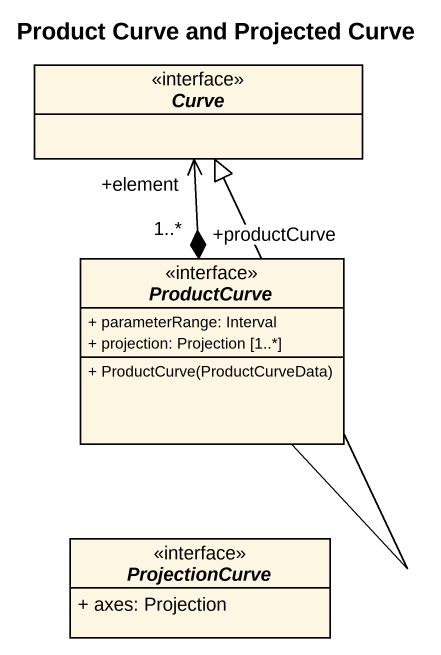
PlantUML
@startuml
title Product Curve and Projected Curve
hide circle
hide empty members
skinparam classAttributeIconSize 0
interface Curve
interface ProductCurve {
  + parameterRange: Interval
  + projection: Projection [1..*]
  + ProductCurve(ProductCurveData)
}
interface ProjectionCurve {
  + axes: Projection
}
Curve "+element\n1..*" <--* "+productCurve" ProductCurve
ProductCurve -up-|> Curve
@enduml
